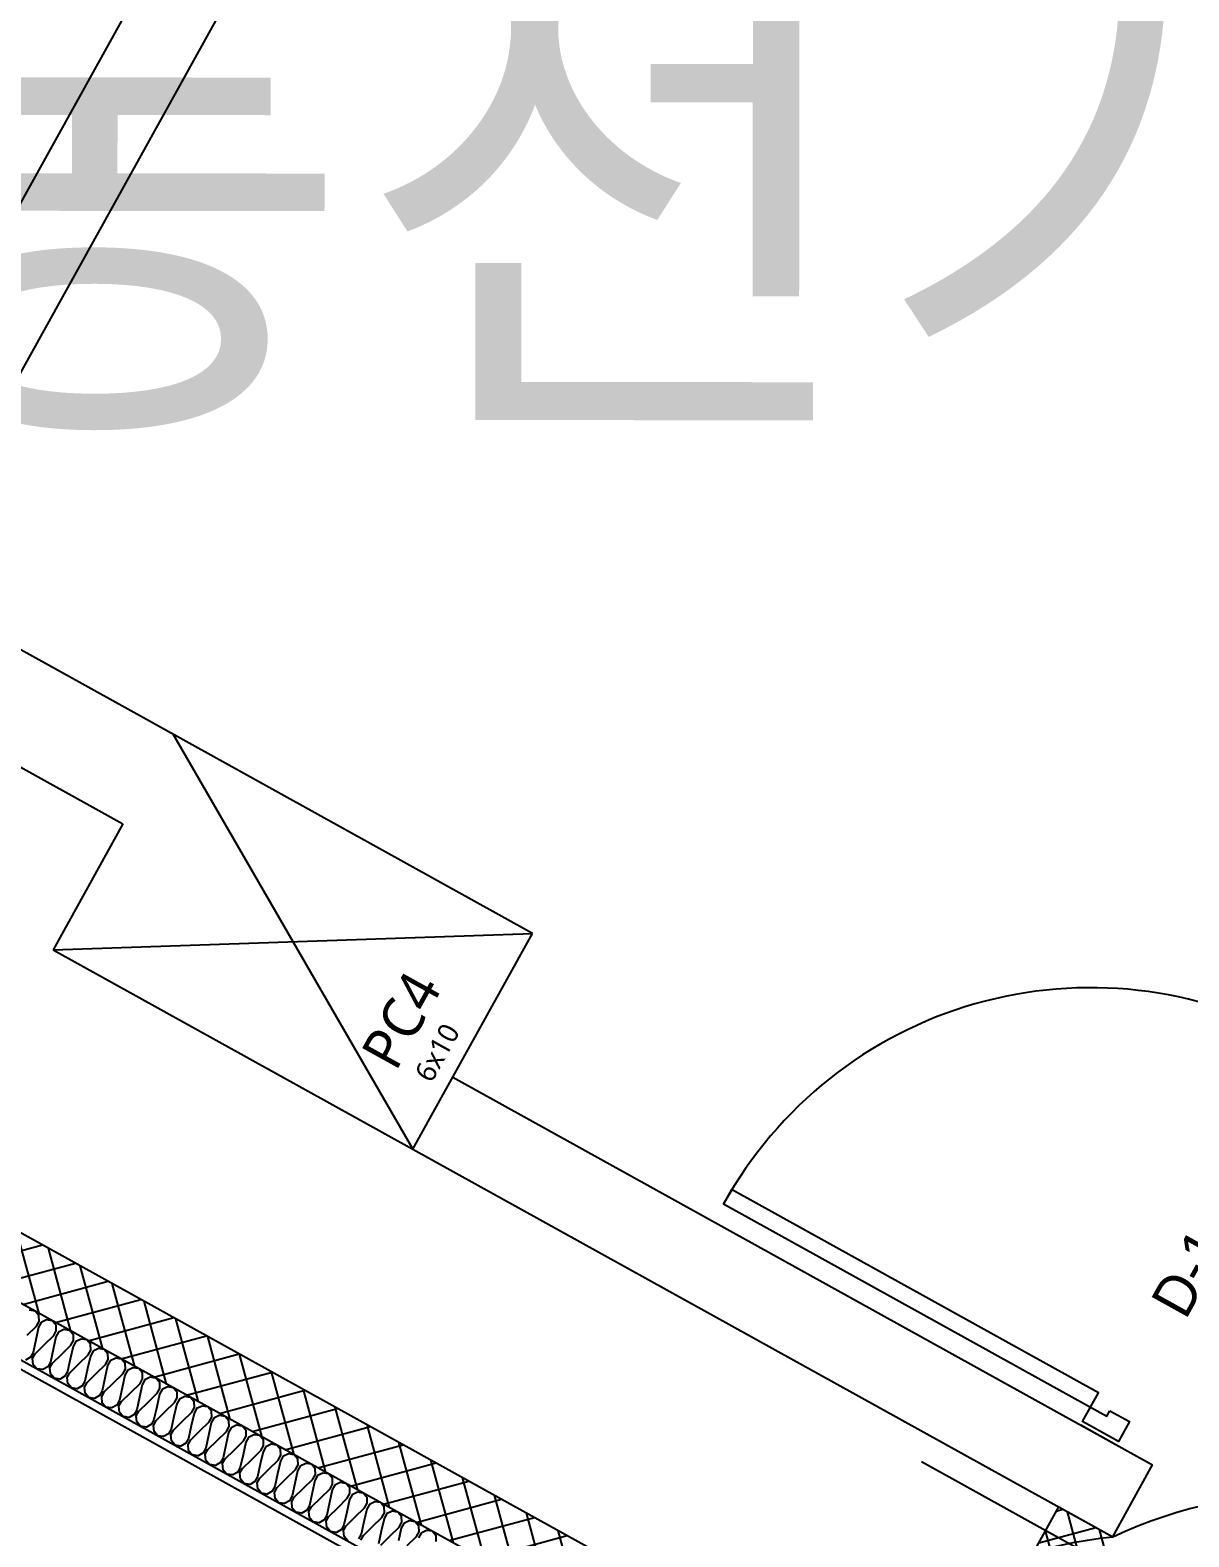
# Model space of a CAD drawing. Header units: millimetres. Extents: x -21000 to 567700, y 435000 to 850800.
# Drawn here: x 284065 to 286881, y 610320 to 613984 of the extents above; entities that cross this region are included whole.
import ezdxf
from ezdxf.enums import TextEntityAlignment as Align
from ezdxf.xclip import XClip

# ---------------------------------------------------------------- set-up
doc = ezdxf.new("R2010")
doc.units = ezdxf.units.MM
doc.header["$LTSCALE"] = 700
doc.header["$XCLIPFRAME"] = 2
doc.linetypes.add('AB_Pbase$0$주차장기둥$0$CEN', pattern=[62, 60, -1, 0, -1])
doc.layers.get('0').update_dxf_attribs({"color": 2})
for name, color, linetype, plot in [('AB_Pbase$0$CON-106-B2F$0$DEFPOINT', 247, 'Continuous', False), ('AB_Pbase$0$Defponts', 161, 'Continuous', False), ('현장수정', 120, 'Continuous', False)]:
    doc.layers.add(name, color=color, linetype=linetype, plot=plot)
for name, color, linetype in [('AB_Pbase$0$ELE8', 8, 'Continuous'), ('AB_Pbase$0$FIN', 6, 'Continuous'), ('AB_Pbase$0$INS', 8, 'Continuous'), ('AB_Pbase$0$WAL', 3, 'Continuous'), ('AB_Pbase$0$WIN', 4, 'Continuous'), ('AB_Pbase$0$WIN1', 1, 'Continuous'), ('AB_Pbase$0$주차장기둥$0$CEN_P', 244, 'AB_Pbase$0$주차장기둥$0$CEN')]:
    doc.layers.add(name, color=color, linetype=linetype)
doc.styles.add('AB_Pbase$0$CON-106-B2F$0$맑은고딕', font='malgun.ttf')
doc.styles.add('AB_Pbase$0$돋움', font='')
doc.styles.get('AB_Pbase$0$돋움').set_extended_font_data('Dotum')

# ---------------------------------------------------------------- blocks, each defined once
blk = doc.blocks.new('AB_Pbase$0$Door_s_1100')
at = {"layer": 'AB_Pbase$0$Defponts'}
for p, q in [((-10, 0), (-10, 100)), ((1110, 0), (1110, 100))]:
    blk.add_line(p, q, dxfattribs=at)
at = {"layer": 'AB_Pbase$0$WIN'}
for points in [[(40, 100), (80, 100), (80, 1120), (40, 1120)], [(55, 55), (55, 0), (0, 0), (0, 100), (40, 100), (40, 55)], [(1045, 55), (1045, 0), (1100, 0), (1100, 100), (1060, 100), (1060, 55)]]:
    blk.add_lwpolyline(points, close=True, dxfattribs=at)
at = {"layer": 'AB_Pbase$0$WIN1'}
blk.add_arc((40, 100), 1020, 0, 90, dxfattribs=at)
at = {"layer": 'AB_Pbase$0$Defponts', "style": 'AB_Pbase$0$돋움'}
blk.add_text('D-1100', height=100, dxfattribs=at).set_placement((550, 50), align=Align.MIDDLE)
blk = doc.blocks.new('AB_Pbase$0$20160212_34980', base_point=(54476081.4, -70515734.4))
at = {"layer": 'AB_Pbase$0$WIN', "rotation": 125.1554939794611}
blk.add_blockref('AB_Pbase$0$Door_s_1100', (54476081.4, -70515734.4), dxfattribs=at)
blk = doc.blocks.new('AB_Pbase$0$CON-106-B2F')
for p, q in [((-7160, -16180), (-7160, -14230)), ((-7410, -14480), (-7410, -15180)), ((-7410, -15180), (-7760, -15180)), ((-7760, -15180), (-7760, -16180)), ((-7760, -16180), (-7160, -16180))]:
    blk.add_line(p, q)
at = {"layer": 'AB_Pbase$0$CON-106-B2F$0$DEFPOINT', "color": 190}
for p, q in [((-7760, -15180), (-7160, -16180)), ((-7160, -15180), (-7760, -16180))]:
    blk.add_line(p, q, dxfattribs=at)
at = {"layer": 'AB_Pbase$0$CON-106-B2F$0$DEFPOINT', "color": 6, "style": 'AB_Pbase$0$CON-106-B2F$0$맑은고딕'}
for s, height, p in [('PC4', 100, (-7617.4, -16053.2)), ('6x10', 50, (-7599.1, -16142.7))]:
    blk.add_text(s, height=height, rotation=360, dxfattribs=at).set_placement(p)
blk = doc.blocks.new('AB_Pbase$0$CON-106-B1F')
blk.add_blockref('AB_Pbase$0$CON-106-B2F', (0, 0))
blk = doc.blocks.new('AB_Pbase$0$지하1층 동골조')
at = {"rotation": 60.99999813646934}
blk.add_blockref('AB_Pbase$0$CON-106-B1F', (127660.4, -14071), dxfattribs=at)
blk = doc.blocks.new('AB_Pbase$0$AB_Pbase_지하1층_골조')
for p, q in [((285189.6, 615636.8), (283580.1, 612733.1)), ((285340.3, 615496.1), (283755, 612636.1)), ((285091.6, 611437.9), (286792.8, 610494.9)), ((284994.7, 611262.9), (286695.8, 610320)), ((286695.8, 610320), (286792.8, 610494.9))]:
    blk.add_line(p, q)
blk = doc.blocks.new('AB_Pbase$0$주차장기둥$0$cen 2bl 지하')
at = {"layer": 'AB_Pbase$0$주차장기둥$0$CEN_P', "color": 5}
blk.add_line((-23230.7, 100983), (119274.2, 100983), dxfattribs=at)
blk = doc.blocks.new('AB_Pbase$0$주차장기둥')
at = {"rotation": 1.99999810188403}
blk.add_blockref('AB_Pbase$0$주차장기둥$0$cen 2bl 지하', (36991.8, -11666.7), dxfattribs=at)
blk = doc.blocks.new('AB_Pbase$0$실명')
at = {"layer": 'AB_Pbase$0$Defponts', "style": 'AB_Pbase$0$돋움'}
blk.add_text('동전기실', height=1000, rotation=359.9315, dxfattribs=at).set_placement((304606.5, -217732.9))
blk = doc.blocks.new('AB_Pbase')
at = {"layer": 'AB_Pbase$0$ELE8'}
h = blk.add_hatch(dxfattribs=at)
h.set_pattern_fill('NET', color=256, scale=20, angle=15.182184)
h.paths.add_polyline_path([(273083.7, 576687.4), (271540, 577543.1), (269067.7, 573082.9), (269198.9, 573010.2), (271598.5, 577339.2), (273011, 576556.2)])
h.paths.add_polyline_path([(271036.4, 571991.6), (269969.4, 572583.1), (269896.7, 572451.9), (270963.7, 571860.4)])
h.paths.add_polyline_path([(267533.6, 573933.3), (268338.2, 573487.2), (268265.5, 573356), (267460.8, 573802.1)])
h.paths.add_polyline_path([(265762.5, 574915), (265689.7, 574783.8), (266666.9, 574242.1), (266739.6, 574373.3)])
h.paths.add_polyline_path([(282834.2, 606034.8), (283184, 605840.9), (283169.5, 605814.7), (283344.4, 605717.8), (283358.9, 605743.9), (283971.2, 605404.6), (286695.8, 610320), (286564.6, 610392.7), (286254.3, 609833), (283267.5, 611488.6), (283194.8, 611357.4), (286181.6, 609701.8), (283912.7, 605608.5), (280799.1, 607334.5), (280726.3, 607203.3), (282834.2, 606034.9)])
h.paths.add_polyline_path([(284863.4, 564098.5), (284936.1, 564229.7), (285618.3, 563851.5), (285545.6, 563720.4)])
h.paths.add_polyline_path([(288106.1, 564564.9), (288237.3, 564492.2), (288615.4, 565174.4), (288484.2, 565247.1)])
h.paths.add_polyline_path([(287614.8, 563328), (287687.5, 563459.2), (288859.5, 562809.5), (288786.8, 562678.3)])
h.paths.add_polyline_path([(290056.1, 561894.8), (289924.9, 561967.5), (289110.4, 560498.1), (289241.6, 560425.4)])
h.paths.add_polyline_path([(281687.8, 603760.5), (279492.5, 604977.4), (279630.7, 605226.6), (279761.9, 605153.9), (279696.4, 605035.8), (281760.5, 603891.7), (281687.8, 603760.5)])
h.paths.add_polyline_path([(282125.1, 603518.1), (286585.7, 601045.6), (286658.4, 601176.7), (282197.8, 603649.3), (282125.1, 603518.1)])
h.paths.add_polyline_path([(287197.9, 600706.2), (287270.6, 600837.4), (288119, 600367.1), (274239.1, 575327.1), (274107.9, 575399.8), (274340.4, 575819.3), (273623.2, 576216.8), (273695.9, 576348), (274413.1, 575950.5), (287915.1, 600308.6), (287197.9, 600706.2)])
for p, q in [((285091.6, 611437.9), (286792.8, 610494.9)), ((284994.7, 611262.9), (286695.8, 610320)), ((286695.8, 610320), (286792.8, 610494.9))]:
    blk.add_line(p, q)
at = {"layer": 'AB_Pbase$0$FIN'}
for p, q in [((283057, 611273.7), (285991.3, 609647.2)), ((283066.6, 611291.2), (286018.5, 609655))]:
    blk.add_line(p, q, dxfattribs=at)
at = {"layer": 'AB_Pbase$0$INS'}
for points in [[(285051.7, 610308.9), (285051.2, 610322.9), (285042, 610333.5), (285028.1, 610335.7), (285015, 610329.2), (285008.6, 610317.7)], [(284980.9, 610298.7), (285003.3, 610320.6), (285009.7, 610332.1), (285009.2, 610346.1), (285000, 610356.7), (284986.1, 610358.9), (284973, 610352.5), (284966.6, 610341), (284959.9, 610310.4)], [(284916.5, 610300.1), (284938.9, 610322), (284961.3, 610343.9), (284967.7, 610355.4), (284967.2, 610369.4), (284958, 610380), (284944.2, 610382.2), (284931, 610375.8), (284924.6, 610364.2), (284917.9, 610333.6), (284911.2, 610303)], [(284868.1, 610311.8), (284874.5, 610323.4), (284896.9, 610345.3), (284919.3, 610367.1), (284925.7, 610378.7), (284925.3, 610392.7), (284916, 610403.3), (284902.2, 610405.5), (284889, 610399), (284882.6, 610387.5), (284875.9, 610356.9), (284869.3, 610326.3), (284862.9, 610314.8)], [(284836.9, 610310), (284827.7, 610320.6), (284826.1, 610335.1), (284832.5, 610346.7), (284854.9, 610368.5), (284877.4, 610390.4), (284883.8, 610402), (284883.3, 610415.9), (284874.1, 610426.5), (284860.2, 610428.7), (284847, 610422.3), (284840.6, 610410.8), (284834, 610380.2), (284827.3, 610349.6), (284820.9, 610338), (284808.8, 610331), (284794.9, 610333.2), (284785.7, 610343.8), (284784.1, 610358.4), (284790.5, 610369.9), (284813, 610391.8), (284835.4, 610413.7), (284841.8, 610425.2), (284841.3, 610439.2), (284832.1, 610449.8), (284818.2, 610452), (284805, 610445.6), (284798.6, 610434), (284792, 610403.4), (284785.3, 610372.8), (284778.9, 610361.3), (284766.8, 610354.3), (284752.9, 610356.5), (284743.7, 610367.1), (284742.2, 610381.7), (284748.6, 610393.2), (284771, 610415.1), (284793.4, 610437), (284799.8, 610448.5), (284799.3, 610462.5), (284790.1, 610473.1), (284776.2, 610475.3), (284763.1, 610468.9), (284756.7, 610457.3), (284750, 610426.7), (284743.3, 610396.1), (284736.9, 610384.6), (284724.8, 610377.6), (284710.9, 610379.8), (284701.7, 610390.4), (284700.2, 610404.9), (284706.6, 610416.5), (284729, 610438.4), (284751.4, 610460.2), (284757.8, 610471.8), (284757.3, 610485.8), (284748.1, 610496.4), (284734.2, 610498.6), (284721.1, 610492.1), (284714.7, 610480.6), (284708, 610450), (284701.3, 610419.4), (284694.9, 610407.8), (284682.8, 610400.8), (284669, 610403), (284659.7, 610413.6), (284658.2, 610428.2), (284664.6, 610439.7), (284687, 610461.6), (284709.4, 610483.5), (284715.8, 610495), (284715.4, 610509), (284706.1, 610519.6), (284692.3, 610521.8), (284679.1, 610515.4), (284672.7, 610503.9), (284666, 610473.3), (284659.4, 610442.7), (284653, 610431.1), (284640.8, 610424.1), (284627, 610426.3), (284617.8, 610436.9), (284616.2, 610451.5), (284622.6, 610463), (284645, 610484.9), (284667.5, 610506.8), (284673.9, 610518.3), (284673.4, 610532.3), (284664.2, 610542.9), (284650.3, 610545.1), (284637.1, 610538.7), (284630.7, 610527.1), (284624, 610496.5), (284617.4, 610465.9), (284611, 610454.4), (284598.9, 610447.4), (284585, 610449.6), (284575.8, 610460.2), (284574.2, 610474.7), (284580.6, 610486.3), (284603.1, 610508.2), (284625.5, 610530), (284631.9, 610541.6), (284631.4, 610555.6), (284622.2, 610566.2), (284608.3, 610568.4), (284595.1, 610561.9), (284588.7, 610550.4), (284582.1, 610519.8), (284575.4, 610489.2), (284569, 610477.7), (284556.9, 610470.6), (284543, 610472.8), (284533.8, 610483.4), (284532.3, 610498), (284538.7, 610509.6), (284561.1, 610531.4), (284583.5, 610553.3), (284589.9, 610564.9), (284589.4, 610578.8), (284580.2, 610589.4), (284566.3, 610591.6), (284553.2, 610585.2), (284546.8, 610573.7), (284540.1, 610543.1), (284533.4, 610512.5), (284527, 610500.9), (284514.9, 610493.9), (284501, 610496.1), (284491.8, 610506.7), (284490.3, 610521.3), (284496.7, 610532.8), (284519.1, 610554.7), (284541.5, 610576.6), (284547.9, 610588.1), (284547.4, 610602.1), (284538.2, 610612.7), (284524.3, 610614.9), (284511.2, 610608.5), (284504.8, 610596.9), (284498.1, 610566.3), (284491.4, 610535.7), (284485, 610524.2), (284472.9, 610517.2), (284459, 610519.4), (284449.8, 610530), (284448.3, 610544.6), (284454.7, 610556.1), (284477.1, 610578), (284499.5, 610599.9), (284505.9, 610611.4), (284505.4, 610625.4), (284496.2, 610636), (284482.4, 610638.2), (284469.2, 610631.8), (284462.8, 610620.2), (284456.1, 610589.6), (284449.4, 610559), (284443, 610547.5), (284430.9, 610540.5), (284417.1, 610542.7), (284407.8, 610553.3), (284406.3, 610567.8), (284412.7, 610579.4), (284435.1, 610601.2), (284457.5, 610623.1), (284463.9, 610634.7), (284463.5, 610648.7), (284454.2, 610659.3), (284440.4, 610661.5), (284427.2, 610655), (284420.8, 610643.5), (284414.1, 610612.9), (284407.5, 610582.3), (284401.1, 610570.7), (284389, 610563.7), (284375.1, 610565.9), (284365.9, 610576.5), (284364.3, 610591.1), (284370.7, 610602.6), (284393.1, 610624.5), (284415.6, 610646.4), (284422, 610657.9), (284421.5, 610671.9), (284412.3, 610682.5), (284398.4, 610684.7), (284385.2, 610678.3), (284378.8, 610666.8), (284372.2, 610636.2), (284365.5, 610605.6), (284359.1, 610594), (284347, 610587), (284333.1, 610589.2), (284323.9, 610599.8), (284322.4, 610614.4), (284328.7, 610625.9), (284351.2, 610647.8), (284373.6, 610669.7), (284380, 610681.2), (284379.5, 610695.2), (284370.3, 610705.8), (284356.4, 610708), (284343.2, 610701.6), (284336.8, 610690), (284330.2, 610659.4), (284323.5, 610628.8), (284317.1, 610617.3), (284305, 610610.3), (284291.1, 610612.5), (284281.9, 610623.1), (284280.4, 610637.6), (284286.8, 610649.2), (284309.2, 610671.1), (284331.6, 610692.9), (284338, 610704.5), (284337.5, 610718.5), (284328.3, 610729.1), (284314.4, 610731.3), (284301.3, 610724.8), (284294.9, 610713.3), (284288.2, 610682.7), (284281.5, 610652.1), (284275.1, 610640.5), (284263, 610633.5), (284249.1, 610635.7), (284239.9, 610646.3), (284238.4, 610660.9), (284244.8, 610672.5), (284267.2, 610694.3), (284289.6, 610716.2), (284296, 610727.8), (284295.5, 610741.7), (284286.3, 610752.3), (284272.4, 610754.5), (284259.3, 610748.1), (284252.9, 610736.6), (284246.2, 610706), (284239.5, 610675.4), (284233.1, 610663.8), (284221, 610656.8), (284207.2, 610659), (284197.9, 610669.6), (284196.4, 610684.2), (284202.8, 610695.7), (284225.2, 610717.6), (284247.6, 610739.5), (284254, 610751), (284253.6, 610765), (284244.3, 610775.6), (284230.5, 610777.8), (284217.3, 610771.4), (284210.9, 610759.8), (284204.2, 610729.2), (284197.6, 610698.6), (284191.2, 610687.1), (284179, 610680.1), (284165.2, 610682.3), (284156, 610692.9), (284154.4, 610707.5), (284160.8, 610719), (284183.2, 610740.9), (284205.7, 610762.7), (284212.1, 610774.3), (284211.6, 610788.3), (284202.4, 610798.9), (284188.5, 610801.1), (284175.3, 610794.7), (284168.9, 610783.1), (284162.2, 610752.5), (284155.6, 610721.9), (284149.2, 610710.4), (284137.1, 610703.4), (284123.2, 610705.6), (284114, 610716.2), (284112.4, 610730.7), (284118.8, 610742.3), (284141.3, 610764.1), (284163.7, 610786), (284170.1, 610797.6), (284169.6, 610811.5), (284160.4, 610822.1), (284146.5, 610824.3), (284133.3, 610817.9), (284126.9, 610806.4), (284120.3, 610775.8), (284113.6, 610745.2), (284107.2, 610733.6), (284095.1, 610726.6), (284081.2, 610728.8), (284072, 610739.4), (284070.5, 610754), (284076.9, 610765.5), (284099.3, 610787.4), (284121.7, 610809.3), (284128.1, 610820.8), (284127.6, 610834.8), (284118.4, 610845.4), (284104.5, 610847.6), (284091.4, 610841.2), (284085, 610829.7), (284078.3, 610799), (284071.6, 610768.4), (284065.2, 610756.9), (284053.1, 610749.9)], [(284057.3, 610810.7), (284079.7, 610832.6), (284086.1, 610844.1), (284085.6, 610858.1), (284076.4, 610868.7), (284062.5, 610870.9)]]:
    blk.add_lwpolyline(points, dxfattribs=at)
at = {"layer": 'AB_Pbase$0$WAL'}
blk.add_lwpolyline([(283169.5, 605814.8), (283184, 605840.9), (280726.3, 607203.3), (280799.1, 607334.5), (283912.7, 605608.5), (286181.6, 609701.8), (283194.8, 611357.4), (283267.5, 611488.6), (286254.3, 609833), (286564.6, 610392.7), (286695.8, 610320)], dxfattribs=at)
for name, p, rotation in [('AB_Pbase$0$AB_Pbase_지하1층_골조', (0, 0), 359.9999999999999), ('AB_Pbase$0$주차장기둥', (231892.5, 539971.5), 329.0000000345588), ('AB_Pbase$0$지하1층 동골조', (146945.1, 639965.2), 359.9999999999994), ('AB_Pbase$0$실명', (-21011, 830850), 359.9999999999999)]:
    blk.add_blockref(name, p, dxfattribs=dict(rotation=rotation))
at = {"layer": 'AB_Pbase$0$WAL', "color": 11, "rotation": 295.8445041568607}
blk.add_blockref('AB_Pbase$0$20160212_34980', (286710.2, 610552.1), dxfattribs=at)

msp = doc.modelspace()

# ---------------------------------------------------------------- block references
ref = msp.add_blockref('AB_Pbase', (0, 0))
XClip(ref).set_block_clipping_path([(-0.000000015, 445500.0000000148), (493845.7187941075, 839949.3912975936)])

# ---------------------------------------------------------------- next in the draw order: linework, layer by layer
at = {"layer": '현장수정'}
msp.add_lwpolyline([(286695.8, 610320, -0.520567), (288260.3, 609428.8, -0.520567), (289710.8, 608602.6, -0.520567), (291088.6, 607817.8, -0.520567), (290783.9, 606260.8, -0.520567), (290176.9, 605241.5, -0.520567), (289432.6, 603991.7, -0.520567), (288646.3, 604299.3, -0.520567), (287605.7, 605079.2, -0.520567), (286037.7, 606254.2, -0.520567), (285021.4, 607372.5, -0.520567), (285874.2, 608873.7, -0.520567)], format="xyb", close=True, dxfattribs=at)

doc.saveas('drawing.dxf')
